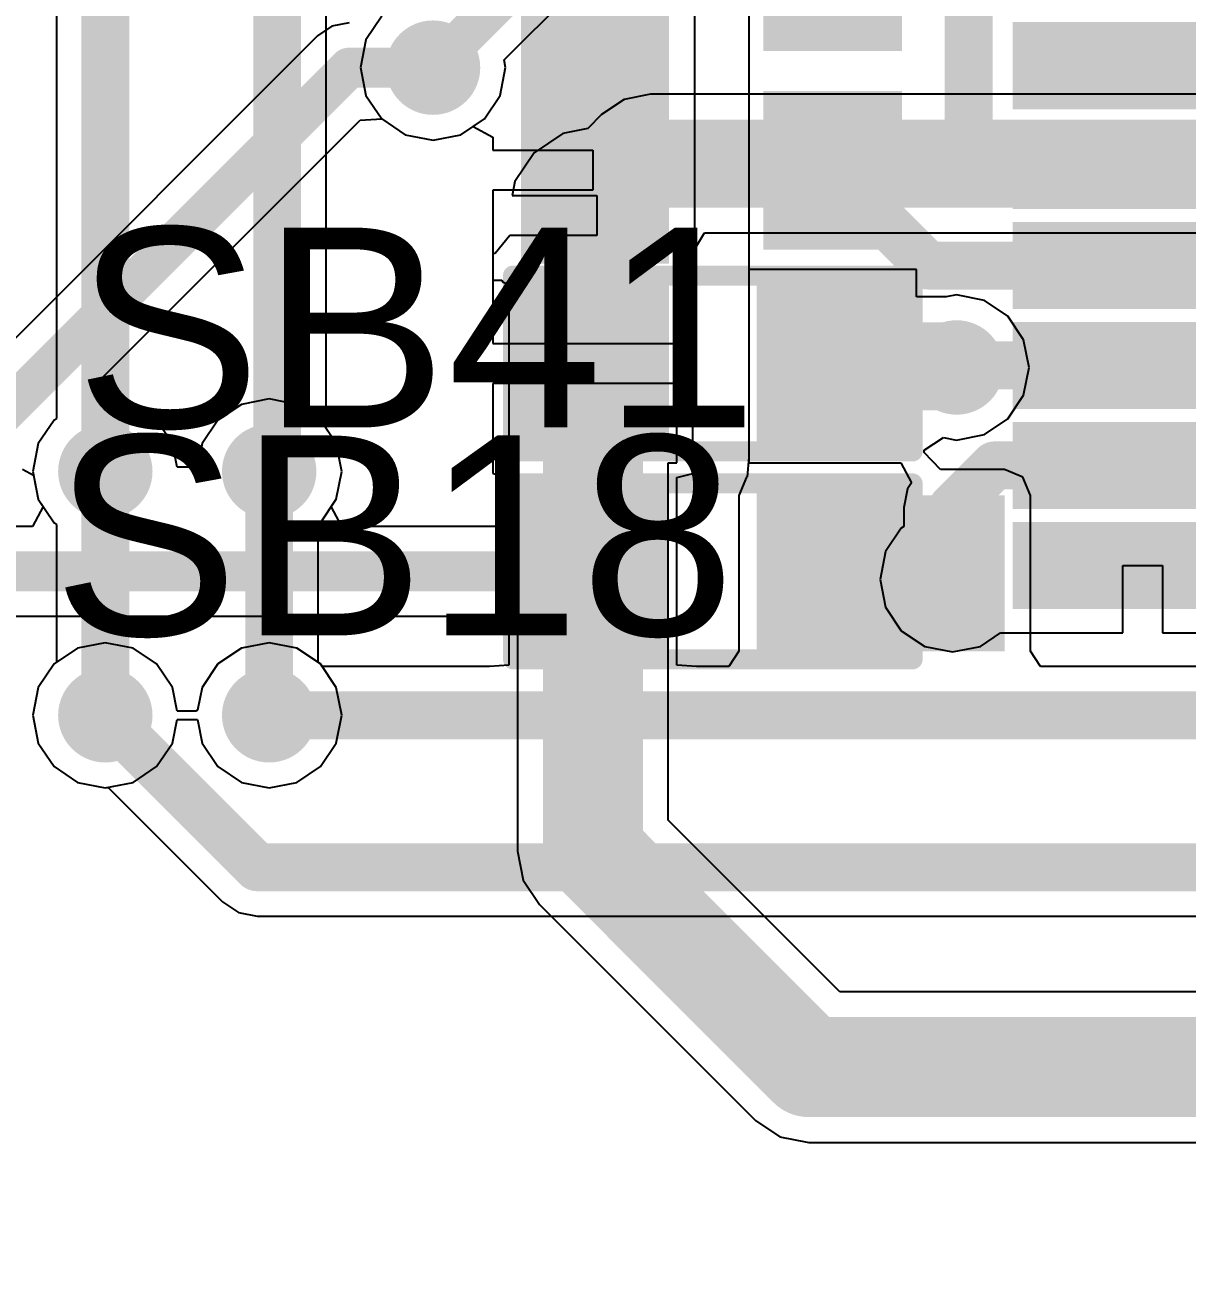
# Model space of a CAD drawing. Header units: millimetres. Extents: x 0 to 214, y 0 to 214.
# Drawn here: x 5.2799 to 5.5707, y 2.743 to 3.0557 of the extents above; entities that cross this region are included whole.
import ezdxf

# ---------------------------------------------------------------- set-up
doc = ezdxf.new("R2010")
doc.units = ezdxf.units.MM
doc.header["$MEASUREMENT"] = 0
for name, color, linetype in [('BottomLayer', 5, 'Continuous'), ('BottomPaste', 16, 'Continuous'), ('BottomSolder', 6, 'Continuous'), ('TopLayer', 1, 'Continuous'), ('TopOverlay', 2, 'Continuous'), ('TopPaste', 8, 'Continuous'), ('TopSolder', 216, 'Continuous'), ('ViaHoleLayer', 16, 'Continuous')]:
    doc.layers.add(name, color=color, linetype=linetype)
doc.styles.add('Arial', font='', dxfattribs={"height": 0.2})
doc.styles.get('Arial').set_extended_font_data('Arial')

# ---------------------------------------------------------------- blocks, each defined once
blk = doc.blocks.new('S______B______36')
at = {"layer": 'TopLayer'}
for points in [[(-0.045, -0.0175), (-0.045, 0.0175), (-0.015, 0.0175), (-0.015, -0.0175)], [(0.015, -0.0175), (0.015, 0.0175), (0.045, 0.0175), (0.045, -0.0175)]]:
    blk.add_hatch(color=1, dxfattribs=at).paths.add_polyline_path(points)
at = {"layer": 'TopPaste'}
for points in [[(-0.045, -0.0175), (-0.045, 0.0175), (-0.015, 0.0175), (-0.015, -0.0175)], [(0.015, -0.0175), (0.015, 0.0175), (0.045, 0.0175), (0.045, -0.0175)]]:
    blk.add_hatch(color=8, dxfattribs=at).paths.add_polyline_path(points)
at = {"layer": 'TopSolder'}
for points in [[(-0.049, -0.0215), (-0.049, 0.0215), (-0.011, 0.0215), (-0.011, -0.0215)], [(0.011, -0.0215), (0.011, 0.0215), (0.049, 0.0215), (0.049, -0.0215)]]:
    blk.add_hatch(color=216, dxfattribs=at).paths.add_polyline_path(points)
at = {"layer": 'TopOverlay', "const_width": 0.005}
for points in [[(0.05, 0.022), (-0.05, 0.022)], [(-0.05, 0.022), (-0.05, -0.022)], [(0.05, 0.022), (0.05, -0.022)], [(0.05, -0.022), (-0.05, -0.022)]]:
    blk.add_lwpolyline(points, dxfattribs=at)
at = {"layer": 'TopOverlay', "const_width": 0.0025}
for points in [[(-0.05125, 0.022, 1), (-0.04875, 0.022, 1)], [(-0.05125, 0.022, 1), (-0.04875, 0.022, 1)], [(0.04875, 0.022, 1), (0.05125, 0.022, 1)], [(0.04875, 0.022, 1), (0.05125, 0.022, 1)], [(-0.05125, -0.022, 1), (-0.04875, -0.022, 1)], [(-0.05125, -0.022, 1), (-0.04875, -0.022, 1)], [(0.04875, -0.022, 1), (0.05125, -0.022, 1)], [(0.04875, -0.022, 1), (0.05125, -0.022, 1)]]:
    blk.add_lwpolyline(points, format="xyb", close=True, dxfattribs=at)
blk = doc.blocks.new('16_QSOP_B_97')
at = {"layer": 'BottomLayer'}
for points in [[(-0.0689, 0.08061), (-0.12598, 0.08061), (-0.12598, 0.09439), (-0.0689, 0.09439)], [(0.12598, 0.08061), (0.0689, 0.08061), (0.0689, 0.09439), (0.12598, 0.09439)], [(-0.0689, 0.05561), (-0.12598, 0.05561), (-0.12598, 0.06939), (-0.0689, 0.06939)], [(0.12598, 0.05561), (0.0689, 0.05561), (0.0689, 0.06939), (0.12598, 0.06939)], [(-0.0689, 0.03061), (-0.12598, 0.03061), (-0.12598, 0.04439), (-0.0689, 0.04439)], [(0.12598, 0.03061), (0.0689, 0.03061), (0.0689, 0.04439), (0.12598, 0.04439)], [(-0.0689, 0.00561), (-0.12598, 0.00561), (-0.12598, 0.01939), (-0.0689, 0.01939)], [(0.12598, 0.00561), (0.0689, 0.00561), (0.0689, 0.01939), (0.12598, 0.01939)], [(-0.0689, -0.01939), (-0.12598, -0.01939), (-0.12598, -0.00561), (-0.0689, -0.00561)], [(0.12598, -0.01939), (0.0689, -0.01939), (0.0689, -0.00561), (0.12598, -0.00561)], [(-0.0689, -0.04439), (-0.12598, -0.04439), (-0.12598, -0.03061), (-0.0689, -0.03061)], [(0.12598, -0.04439), (0.0689, -0.04439), (0.0689, -0.03061), (0.12598, -0.03061)], [(-0.0689, -0.06939), (-0.12598, -0.06939), (-0.12598, -0.05561), (-0.0689, -0.05561)], [(0.12598, -0.06939), (0.0689, -0.06939), (0.0689, -0.05561), (0.12598, -0.05561)], [(-0.0689, -0.09439), (-0.12598, -0.09439), (-0.12598, -0.08061), (-0.0689, -0.08061)], [(0.12598, -0.09439), (0.0689, -0.09439), (0.0689, -0.08061), (0.12598, -0.08061)]]:
    blk.add_hatch(color=5, dxfattribs=at).paths.add_polyline_path(points)
at = {"layer": 'BottomPaste'}
for points in [[(-0.0689, 0.08061), (-0.12598, 0.08061), (-0.12598, 0.09439), (-0.0689, 0.09439)], [(0.12598, 0.08061), (0.0689, 0.08061), (0.0689, 0.09439), (0.12598, 0.09439)], [(-0.0689, 0.05561), (-0.12598, 0.05561), (-0.12598, 0.06939), (-0.0689, 0.06939)], [(0.12598, 0.05561), (0.0689, 0.05561), (0.0689, 0.06939), (0.12598, 0.06939)], [(-0.0689, 0.03061), (-0.12598, 0.03061), (-0.12598, 0.04439), (-0.0689, 0.04439)], [(0.12598, 0.03061), (0.0689, 0.03061), (0.0689, 0.04439), (0.12598, 0.04439)], [(-0.0689, 0.00561), (-0.12598, 0.00561), (-0.12598, 0.01939), (-0.0689, 0.01939)], [(0.12598, 0.00561), (0.0689, 0.00561), (0.0689, 0.01939), (0.12598, 0.01939)], [(-0.0689, -0.01939), (-0.12598, -0.01939), (-0.12598, -0.00561), (-0.0689, -0.00561)], [(0.12598, -0.01939), (0.0689, -0.01939), (0.0689, -0.00561), (0.12598, -0.00561)], [(-0.0689, -0.04439), (-0.12598, -0.04439), (-0.12598, -0.03061), (-0.0689, -0.03061)], [(0.12598, -0.04439), (0.0689, -0.04439), (0.0689, -0.03061), (0.12598, -0.03061)], [(-0.0689, -0.06939), (-0.12598, -0.06939), (-0.12598, -0.05561), (-0.0689, -0.05561)], [(0.12598, -0.06939), (0.0689, -0.06939), (0.0689, -0.05561), (0.12598, -0.05561)], [(-0.0689, -0.09439), (-0.12598, -0.09439), (-0.12598, -0.08061), (-0.0689, -0.08061)], [(0.12598, -0.09439), (0.0689, -0.09439), (0.0689, -0.08061), (0.12598, -0.08061)]]:
    blk.add_hatch(color=16, dxfattribs=at).paths.add_polyline_path(points)
at = {"layer": 'BottomSolder'}
for points in [[(-0.0649, 0.07661), (-0.12998, 0.07661), (-0.12998, 0.09839), (-0.0649, 0.09839)], [(0.12998, 0.07661), (0.0649, 0.07661), (0.0649, 0.09839), (0.12998, 0.09839)], [(-0.0649, 0.05161), (-0.12998, 0.05161), (-0.12998, 0.07339), (-0.0649, 0.07339)], [(0.12998, 0.05161), (0.0649, 0.05161), (0.0649, 0.07339), (0.12998, 0.07339)], [(-0.0649, 0.02661), (-0.12998, 0.02661), (-0.12998, 0.04839), (-0.0649, 0.04839)], [(0.12998, 0.02661), (0.0649, 0.02661), (0.0649, 0.04839), (0.12998, 0.04839)], [(-0.0649, 0.00161), (-0.12998, 0.00161), (-0.12998, 0.02339), (-0.0649, 0.02339)], [(0.12998, 0.00161), (0.0649, 0.00161), (0.0649, 0.02339), (0.12998, 0.02339)], [(-0.0649, -0.02339), (-0.12998, -0.02339), (-0.12998, -0.00161), (-0.0649, -0.00161)], [(0.12998, -0.02339), (0.0649, -0.02339), (0.0649, -0.00161), (0.12998, -0.00161)], [(-0.0649, -0.04839), (-0.12998, -0.04839), (-0.12998, -0.02661), (-0.0649, -0.02661)], [(0.12998, -0.04839), (0.0649, -0.04839), (0.0649, -0.02661), (0.12998, -0.02661)], [(-0.0649, -0.07339), (-0.12998, -0.07339), (-0.12998, -0.05161), (-0.0649, -0.05161)], [(0.12998, -0.07339), (0.0649, -0.07339), (0.0649, -0.05161), (0.12998, -0.05161)], [(-0.0649, -0.09839), (-0.12998, -0.09839), (-0.12998, -0.07661), (-0.0649, -0.07661)], [(0.12998, -0.09839), (0.0649, -0.09839), (0.0649, -0.07661), (0.12998, -0.07661)]]:
    blk.add_hatch(color=6, dxfattribs=at).paths.add_polyline_path(points)
blk = doc.blocks.new('C__0603_B_110')
at = {"layer": 'BottomLayer'}
for points in [[(-0.045, -0.0175), (-0.045, 0.0175), (-0.015, 0.0175), (-0.015, -0.0175)], [(0.015, -0.0175), (0.015, 0.0175), (0.045, 0.0175), (0.045, -0.0175)]]:
    blk.add_hatch(color=5, dxfattribs=at).paths.add_polyline_path(points)
at = {"layer": 'BottomPaste'}
for points in [[(-0.045, -0.0175), (-0.045, 0.0175), (-0.015, 0.0175), (-0.015, -0.0175)], [(0.015, -0.0175), (0.015, 0.0175), (0.045, 0.0175), (0.045, -0.0175)]]:
    blk.add_hatch(color=16, dxfattribs=at).paths.add_polyline_path(points)
at = {"layer": 'BottomSolder'}
for points in [[(-0.04736, -0.01986), (-0.04736, 0.01986), (-0.01264, 0.01986), (-0.01264, -0.01986)], [(0.01264, -0.01986), (0.01264, 0.01986), (0.04736, 0.01986), (0.04736, -0.01986)]]:
    blk.add_hatch(color=6, dxfattribs=at).paths.add_polyline_path(points)
blk = doc.blocks.new('S______B______121')
at = {"layer": 'TopLayer'}
for points in [[(-0.045, -0.0175), (-0.045, 0.0175), (-0.015, 0.0175), (-0.015, -0.0175)], [(0.015, -0.0175), (0.015, 0.0175), (0.045, 0.0175), (0.045, -0.0175)]]:
    blk.add_hatch(color=1, dxfattribs=at).paths.add_polyline_path(points)
at = {"layer": 'TopPaste'}
for points in [[(-0.045, -0.0175), (-0.045, 0.0175), (-0.015, 0.0175), (-0.015, -0.0175)], [(0.015, -0.0175), (0.015, 0.0175), (0.045, 0.0175), (0.045, -0.0175)]]:
    blk.add_hatch(color=8, dxfattribs=at).paths.add_polyline_path(points)
at = {"layer": 'TopSolder'}
for points in [[(-0.049, -0.0215), (-0.049, 0.0215), (-0.011, 0.0215), (-0.011, -0.0215)], [(0.011, -0.0215), (0.011, 0.0215), (0.049, 0.0215), (0.049, -0.0215)]]:
    blk.add_hatch(color=216, dxfattribs=at).paths.add_polyline_path(points)
at = {"layer": 'TopOverlay', "const_width": 0.005}
for points in [[(0.05, 0.022), (-0.05, 0.022)], [(-0.05, 0.022), (-0.05, -0.022)], [(0.05, 0.022), (0.05, -0.022)], [(0.05, -0.022), (-0.05, -0.022)]]:
    blk.add_lwpolyline(points, dxfattribs=at)
at = {"layer": 'TopOverlay', "const_width": 0.0025}
for points in [[(-0.05125, 0.022, 1), (-0.04875, 0.022, 1)], [(-0.05125, 0.022, 1), (-0.04875, 0.022, 1)], [(0.04875, 0.022, 1), (0.05125, 0.022, 1)], [(0.04875, 0.022, 1), (0.05125, 0.022, 1)], [(-0.05125, -0.022, 1), (-0.04875, -0.022, 1)], [(-0.05125, -0.022, 1), (-0.04875, -0.022, 1)], [(0.04875, -0.022, 1), (0.05125, -0.022, 1)], [(0.04875, -0.022, 1), (0.05125, -0.022, 1)]]:
    blk.add_lwpolyline(points, format="xyb", close=True, dxfattribs=at)
blk = doc.blocks.new('RES_0603_B_125')
at = {"layer": 'BottomLayer'}
for points in [[(-0.045, -0.0175), (-0.045, 0.0175), (-0.015, 0.0175), (-0.015, -0.0175)], [(0.015, -0.0175), (0.015, 0.0175), (0.045, 0.0175), (0.045, -0.0175)]]:
    blk.add_hatch(color=5, dxfattribs=at).paths.add_polyline_path(points)
at = {"layer": 'BottomPaste'}
for points in [[(-0.045, -0.0175), (-0.045, 0.0175), (-0.015, 0.0175), (-0.015, -0.0175)], [(0.015, -0.0175), (0.015, 0.0175), (0.045, 0.0175), (0.045, -0.0175)]]:
    blk.add_hatch(color=16, dxfattribs=at).paths.add_polyline_path(points)
at = {"layer": 'BottomSolder'}
for points in [[(-0.049, -0.0215), (-0.049, 0.0215), (-0.011, 0.0215), (-0.011, -0.0215)], [(0.011, -0.0215), (0.011, 0.0215), (0.049, 0.0215), (0.049, -0.0215)]]:
    blk.add_hatch(color=6, dxfattribs=at).paths.add_polyline_path(points)
blk = doc.blocks.new('C___0603_B_334')
at = {"layer": 'BottomLayer'}
for points in [[(-0.045, -0.0175), (-0.045, 0.0175), (-0.015, 0.0175), (-0.015, -0.0175)], [(0.015, -0.0175), (0.015, 0.0175), (0.045, 0.0175), (0.045, -0.0175)]]:
    blk.add_hatch(color=5, dxfattribs=at).paths.add_polyline_path(points)
at = {"layer": 'BottomPaste'}
for points in [[(-0.045, -0.0175), (-0.045, 0.0175), (-0.015, 0.0175), (-0.015, -0.0175)], [(0.015, -0.0175), (0.015, 0.0175), (0.045, 0.0175), (0.045, -0.0175)]]:
    blk.add_hatch(color=16, dxfattribs=at).paths.add_polyline_path(points)
at = {"layer": 'BottomSolder'}
for points in [[(-0.04736, -0.01986), (-0.04736, 0.01986), (-0.01264, 0.01986), (-0.01264, -0.01986)], [(0.01264, -0.01986), (0.01264, 0.01986), (0.04736, 0.01986), (0.04736, -0.01986)]]:
    blk.add_hatch(color=6, dxfattribs=at).paths.add_polyline_path(points)

msp = doc.modelspace()

# ---------------------------------------------------------------- hatches: boundary and pattern name
at = {"layer": 'BottomLayer'}
msp.add_hatch(color=5, dxfattribs=at).paths.add_polyline_path([(5.404, 2.996), (5.441, 2.996), (5.441, 3.142), (5.404, 3.142)])
h = msp.add_hatch(color=5, dxfattribs=at)
edge = h.paths.add_edge_path()
edge.add_arc((5.382, 3.045), 0.01181, 0, 360)
h = msp.add_hatch(color=5, dxfattribs=at)
edge = h.paths.add_edge_path()
edge.add_arc((5.423, 3.008), 0.01181, 0, 360)
h = msp.add_hatch(color=5, dxfattribs=at)
edge = h.paths.add_edge_path()
edge.add_arc((5.513, 2.97), 0.01181, 0, 360)
h = msp.add_hatch(color=5, dxfattribs=at)
edge = h.paths.add_edge_path()
edge.add_arc((5.3, 2.944), 0.01181, 0, 360)
h = msp.add_hatch(color=5, dxfattribs=at)
edge = h.paths.add_edge_path()
edge.add_arc((5.341, 2.944), 0.01181, 0, 360)
h = msp.add_hatch(color=5, dxfattribs=at)
edge = h.paths.add_edge_path()
edge.add_arc((5.512, 2.917), 0.01181, 0, 360)
h = msp.add_hatch(color=5, dxfattribs=at)
edge = h.paths.add_edge_path()
edge.add_arc((5.3, 2.883), 0.01181, 0, 360)
h = msp.add_hatch(color=5, dxfattribs=at)
edge = h.paths.add_edge_path()
edge.add_arc((5.341, 2.883), 0.01181, 0, 360)
at = {"layer": 'BottomSolder'}
h = msp.add_hatch(color=6, dxfattribs=at)
edge = h.paths.add_edge_path()
edge.add_arc((5.382, 3.045), 0.00591, 0, 360)
h = msp.add_hatch(color=6, dxfattribs=at)
edge = h.paths.add_edge_path()
edge.add_arc((5.423, 3.008), 0.00591, 0, 360)
h = msp.add_hatch(color=6, dxfattribs=at)
edge = h.paths.add_edge_path()
edge.add_arc((5.513, 2.97), 0.00591, 0, 360)
h = msp.add_hatch(color=6, dxfattribs=at)
edge = h.paths.add_edge_path()
edge.add_arc((5.3, 2.944), 0.00591, 0, 360)
h = msp.add_hatch(color=6, dxfattribs=at)
edge = h.paths.add_edge_path()
edge.add_arc((5.341, 2.944), 0.00591, 0, 360)
h = msp.add_hatch(color=6, dxfattribs=at)
edge = h.paths.add_edge_path()
edge.add_arc((5.512, 2.917), 0.00591, 0, 360)
h = msp.add_hatch(color=6, dxfattribs=at)
edge = h.paths.add_edge_path()
edge.add_arc((5.3, 2.883), 0.00591, 0, 360)
h = msp.add_hatch(color=6, dxfattribs=at)
edge = h.paths.add_edge_path()
edge.add_arc((5.341, 2.883), 0.00591, 0, 360)
at = {"layer": 'TopLayer'}
h = msp.add_hatch(color=1, dxfattribs=at)
edge = h.paths.add_edge_path()
edge.add_arc((5.382, 3.045), 0.01181, 0, 360)
h = msp.add_hatch(color=1, dxfattribs=at)
edge = h.paths.add_edge_path()
edge.add_arc((5.423, 3.008), 0.01181, 0, 360)
h = msp.add_hatch(color=1, dxfattribs=at)
edge = h.paths.add_edge_path()
edge.add_arc((5.513, 2.97), 0.01181, 0, 360)
h = msp.add_hatch(color=1, dxfattribs=at)
edge = h.paths.add_edge_path()
edge.add_arc((5.3, 2.944), 0.01181, 0, 360)
h = msp.add_hatch(color=1, dxfattribs=at)
edge = h.paths.add_edge_path()
edge.add_arc((5.341, 2.944), 0.01181, 0, 360)
msp.add_hatch(color=1, dxfattribs=at).paths.add_polyline_path([(5.465, 2.899), (5.525, 2.899), (5.525, 2.938), (5.465, 2.938)])
h = msp.add_hatch(color=1, dxfattribs=at)
edge = h.paths.add_edge_path()
edge.add_arc((5.512, 2.917), 0.01181, 0, 360)
h = msp.add_hatch(color=1, dxfattribs=at)
edge = h.paths.add_edge_path()
edge.add_arc((5.3, 2.883), 0.01181, 0, 360)
h = msp.add_hatch(color=1, dxfattribs=at)
edge = h.paths.add_edge_path()
edge.add_arc((5.341, 2.883), 0.01181, 0, 360)
at = {"layer": 'TopSolder'}
h = msp.add_hatch(color=216, dxfattribs=at)
edge = h.paths.add_edge_path()
edge.add_arc((5.382, 3.045), 0.00591, 0, 360)
h = msp.add_hatch(color=216, dxfattribs=at)
edge = h.paths.add_edge_path()
edge.add_arc((5.423, 3.008), 0.00591, 0, 360)
h = msp.add_hatch(color=216, dxfattribs=at)
edge = h.paths.add_edge_path()
edge.add_arc((5.513, 2.97), 0.00591, 0, 360)
h = msp.add_hatch(color=216, dxfattribs=at)
edge = h.paths.add_edge_path()
edge.add_arc((5.3, 2.944), 0.00591, 0, 360)
h = msp.add_hatch(color=216, dxfattribs=at)
edge = h.paths.add_edge_path()
edge.add_arc((5.341, 2.944), 0.00591, 0, 360)
h = msp.add_hatch(color=216, dxfattribs=at)
edge = h.paths.add_edge_path()
edge.add_arc((5.512, 2.917), 0.00591, 0, 360)
h = msp.add_hatch(color=216, dxfattribs=at)
edge = h.paths.add_edge_path()
edge.add_arc((5.3, 2.883), 0.00591, 0, 360)
h = msp.add_hatch(color=216, dxfattribs=at)
edge = h.paths.add_edge_path()
edge.add_arc((5.341, 2.883), 0.00591, 0, 360)
at = {"layer": 'ViaHoleLayer'}
h = msp.add_hatch(color=16, dxfattribs=at)
edge = h.paths.add_edge_path()
edge.add_arc((5.382, 3.045), 0.00591, 0, 360)
h = msp.add_hatch(color=16, dxfattribs=at)
edge = h.paths.add_edge_path()
edge.add_arc((5.423, 3.008), 0.00591, 0, 360)
h = msp.add_hatch(color=16, dxfattribs=at)
edge = h.paths.add_edge_path()
edge.add_arc((5.513, 2.97), 0.00591, 0, 360)
h = msp.add_hatch(color=16, dxfattribs=at)
edge = h.paths.add_edge_path()
edge.add_arc((5.3, 2.944), 0.00591, 0, 360)
h = msp.add_hatch(color=16, dxfattribs=at)
edge = h.paths.add_edge_path()
edge.add_arc((5.341, 2.944), 0.00591, 0, 360)
h = msp.add_hatch(color=16, dxfattribs=at)
edge = h.paths.add_edge_path()
edge.add_arc((5.512, 2.917), 0.00591, 0, 360)
h = msp.add_hatch(color=16, dxfattribs=at)
edge = h.paths.add_edge_path()
edge.add_arc((5.3, 2.883), 0.00591, 0, 360)
h = msp.add_hatch(color=16, dxfattribs=at)
edge = h.paths.add_edge_path()
edge.add_arc((5.341, 2.883), 0.00591, 0, 360)

# ---------------------------------------------------------------- linework, layer by layer
at = {"layer": 'BottomLayer'}
for p, q in [((5.44749, 2.996), (5.44749, 3.142)), ((5.461, 3.0925), (5.461, 3.0455)), ((5.35671, 3.05536), (5.35307, 3.05293)), ((5.361, 3.05622), (5.35671, 3.05536)), ((5.35307, 3.05293), (5.16207, 2.86193)), ((5.35307, 3.05293), (5.35307, 3.05293)), ((5.461, 3.0455), (5.461, 3.0455)), ((5.461, 3.0455), (5.461, 3.04283)), ((5.461, 3.04283), (5.461, 3.04283)), ((5.461, 3.04283), (5.461, 2.99817)), ((5.2989, 2.96704), (5.36374, 3.03188)), ((5.36374, 3.03188), (5.36916, 3.03216)), ((5.36916, 3.03216), (5.37505, 3.02822)), ((5.38895, 3.02822), (5.392, 3.03026)), ((5.392, 3.03026), (5.397, 3.02759)), ((5.37505, 3.02822), (5.382, 3.02684)), ((5.382, 3.02684), (5.38895, 3.02822)), ((5.397, 3.02759), (5.397, 3.02433)), ((5.397, 3.02433), (5.422, 3.02433)), ((5.422, 3.02433), (5.422, 3.01433)), ((5.422, 3.01433), (5.397, 3.01433)), ((5.397, 3.01433), (5.397, 2.99183)), ((5.447, 2.99481), (5.44749, 2.996)), ((5.461, 2.99817), (5.461, 2.99583)), ((5.461, 2.99583), (5.461, 2.99583)), ((5.461, 2.99583), (5.461, 2.99317)), ((5.447, 2.99183), (5.447, 2.99481)), ((5.461, 2.99317), (5.461, 2.99317)), ((5.461, 2.99317), (5.461, 2.94617)), ((5.397, 2.99183), (5.39923, 2.99183)), ((5.39923, 2.99183), (5.39941, 2.99141)), ((5.39941, 2.99141), (5.401, 2.99075)), ((5.401, 2.99075), (5.401, 2.94617)), ((5.443, 2.99033), (5.44559, 2.99141)), ((5.443, 2.94617), (5.443, 2.99033)), ((5.44559, 2.99141), (5.44577, 2.99183)), ((5.44577, 2.99183), (5.447, 2.99183)), ((5.29943, 2.9647), (5.2989, 2.96704)), ((5.30091, 2.96198), (5.29943, 2.9647)), ((5.30695, 2.96078), (5.30091, 2.96198)), ((5.341, 2.96216), (5.33405, 2.96078)), ((5.34795, 2.96078), (5.341, 2.96216)), ((5.31284, 2.95684), (5.30695, 2.96078)), ((5.33405, 2.96078), (5.32816, 2.95684)), ((5.35384, 2.95684), (5.34795, 2.96078)), ((5.31678, 2.95095), (5.31284, 2.95684)), ((5.32816, 2.95684), (5.32422, 2.95095)), ((5.35778, 2.95095), (5.35384, 2.95684)), ((5.31795, 2.94505), (5.31678, 2.95095)), ((5.32422, 2.95095), (5.32305, 2.94505)), ((5.35916, 2.944), (5.35778, 2.95095)), ((5.401, 2.94617), (5.40314, 2.94617)), ((5.40314, 2.94617), (5.40314, 2.849)), ((5.44086, 2.85681), (5.44086, 2.94617)), ((5.44086, 2.94617), (5.443, 2.94617)), ((5.461, 2.94617), (5.49902, 2.94617)), ((5.49902, 2.94617), (5.50169, 2.94117)), ((5.2793, 2.94457), (5.28202, 2.94309)), ((5.28202, 2.94309), (5.28322, 2.93705)), ((5.32305, 2.94505), (5.31795, 2.94505)), ((5.35778, 2.93705), (5.35916, 2.944)), ((5.5007, 2.93968), (5.49976, 2.935)), ((5.50169, 2.94117), (5.5007, 2.93968)), ((5.28322, 2.93705), (5.28716, 2.93116)), ((5.35384, 2.93116), (5.35778, 2.93705)), ((5.49976, 2.935), (5.49976, 2.93025)), ((5.28716, 2.93116), (5.28776, 2.93075)), ((5.28776, 2.93075), (5.28776, 2.89625)), ((5.35324, 2.93075), (5.35384, 2.93116)), ((5.35324, 2.89625), (5.35324, 2.93075)), ((5.49916, 2.92984), (5.49522, 2.92395)), ((5.49976, 2.93025), (5.49916, 2.92984)), ((5.49522, 2.92395), (5.49384, 2.917)), ((5.55456, 2.90361), (5.55456, 2.9205)), ((5.55456, 2.9205), (5.56456, 2.9205)), ((5.56456, 2.9205), (5.56456, 2.90361)), ((5.49384, 2.917), (5.49522, 2.91005)), ((5.49522, 2.91005), (5.49916, 2.90416)), ((5.49916, 2.90416), (5.50505, 2.90022)), ((5.51895, 2.90022), (5.52402, 2.90361)), ((5.52402, 2.90361), (5.55456, 2.90361)), ((5.56456, 2.90361), (5.59177, 2.90361)), ((5.50505, 2.90022), (5.512, 2.89884)), ((5.512, 2.89884), (5.51895, 2.90022)), ((5.28716, 2.89584), (5.28322, 2.88995)), ((5.28776, 2.89625), (5.28716, 2.89584)), ((5.35384, 2.89584), (5.35324, 2.89625)), ((5.35778, 2.88995), (5.35384, 2.89584)), ((5.28322, 2.88995), (5.28184, 2.883)), ((5.35916, 2.883), (5.35778, 2.88995)), ((5.28184, 2.883), (5.28322, 2.87605)), ((5.35778, 2.87605), (5.35916, 2.883)), ((5.31678, 2.87605), (5.31795, 2.88195)), ((5.31795, 2.88195), (5.32305, 2.88195)), ((5.32305, 2.88195), (5.32422, 2.87605)), ((5.28322, 2.87605), (5.28716, 2.87016)), ((5.31284, 2.87016), (5.31678, 2.87605)), ((5.32422, 2.87605), (5.32816, 2.87016)), ((5.35384, 2.87016), (5.35778, 2.87605)), ((5.28716, 2.87016), (5.29305, 2.86622)), ((5.30695, 2.86622), (5.31284, 2.87016)), ((5.32816, 2.87016), (5.33405, 2.86622)), ((5.34795, 2.86622), (5.35384, 2.87016)), ((5.29305, 2.86622), (5.3, 2.86484)), ((5.3, 2.86484), (5.30695, 2.86622)), ((5.33405, 2.86622), (5.341, 2.86484)), ((5.341, 2.86484), (5.34795, 2.86622)), ((5.48381, 2.81386), (5.44086, 2.85681)), ((5.40314, 2.849), (5.40457, 2.84178)), ((5.40457, 2.84178), (5.40866, 2.83566)), ((5.40866, 2.83566), (5.46266, 2.78166)), ((5.77201, 2.81386), (5.48381, 2.81386)), ((5.46266, 2.78166), (5.46878, 2.77757)), ((5.46878, 2.77757), (5.476, 2.77614)), ((5.476, 2.77614), (5.77201, 2.77614))]:
    msp.add_line(p, q, dxfattribs=at)
for points, const_width in [([(5.516, 3.029), (5.516, 3.06197)], 0.012), ([(5.064, 2.748), (5.361, 3.045)], 0.01), ([(5.361, 3.045), (5.382, 3.045)], 0.01), ([(5.55956, 3.0455), (5.6165, 3.0455)], 0.012), ([(5.516, 3.029), (5.52406, 3.02094)], 0.012), ([(5.52406, 3.02094), (5.55911, 3.02094)], 0.012), ([(5.55867, 3.02139), (5.55911, 3.02094)], 0.012), ([(5.55911, 3.02094), (5.55956, 3.0205)], 0.012), ([(5.482, 3.01683), (5.482, 3.01933)], 0.012), ([(5.482, 3.01683), (5.491, 3.00783)], 0.012), ([(5.491, 3.00783), (5.4935, 3.00783)], 0.012), ([(5.4935, 3.00783), (5.50583, 2.9955)], 0.012), ([(5.50583, 2.9955), (5.55956, 2.9955)], 0.012), ([(5.422, 2.96967), (5.422, 2.971)], 0.025), ([(5.422, 2.849), (5.422, 2.96967)], 0.025), ([(5.482, 2.971), (5.4825, 2.9705)], 0.012), ([(5.4825, 2.9705), (5.55956, 2.9705)], 0.012), ([(5.3, 2.883), (5.3, 2.944)], 0.012), ([(5.341, 2.883), (5.341, 2.944)], 0.012), ([(5.512, 2.935), (5.5225, 2.9455)], 0.012), ([(5.5225, 2.9455), (5.55956, 2.9455)], 0.012), ([(5.512, 2.917), (5.512, 2.935)], 0.012), ([(5.55981, 2.92075), (5.60475, 2.92075)], 0.012), ([(5.55956, 2.9205), (5.55981, 2.92075)], 0.008), ([(5.422, 2.849), (5.476, 2.795)], 0.025), ([(5.476, 2.795), (5.815, 2.795)], 0.025)]:
    msp.add_lwpolyline(points, dxfattribs=dict(at, const_width=const_width))
for points, const_width in [([(5.3585, 3.045, 1), (5.3635, 3.045, 1)], 0.005), ([(5.3585, 3.045, 1), (5.3635, 3.045, 1)], 0.005), ([(5.3795, 3.045, 1), (5.3845, 3.045, 1)], 0.005), ([(5.55656, 3.0455, 1), (5.56256, 3.0455, 1)], 0.006), ([(5.513, 3.029, 1), (5.519, 3.029, 1)], 0.006), ([(5.513, 3.029, 1), (5.519, 3.029, 1)], 0.006), ([(5.52106, 3.02094, 1), (5.52706, 3.02094, 1)], 0.006), ([(5.52106, 3.02094, 1), (5.52706, 3.02094, 1)], 0.006), ([(5.55567, 3.02139, 1), (5.56167, 3.02139, 1)], 0.006), ([(5.55611, 3.02094, 1), (5.56211, 3.02094, 1)], 0.006), ([(5.55611, 3.02094, 1), (5.56211, 3.02094, 1)], 0.006), ([(5.55611, 3.02094, 1), (5.56211, 3.02094, 1)], 0.006), ([(5.479, 3.01933, 1), (5.485, 3.01933, 1)], 0.006), ([(5.55656, 3.0205, 1), (5.56256, 3.0205, 1)], 0.006), ([(5.479, 3.01683, 1), (5.485, 3.01683, 1)], 0.006), ([(5.479, 3.01683, 1), (5.485, 3.01683, 1)], 0.006), ([(5.488, 3.00783, 1), (5.494, 3.00783, 1)], 0.006), ([(5.488, 3.00783, 1), (5.494, 3.00783, 1)], 0.006), ([(5.4905, 3.00783, 1), (5.4965, 3.00783, 1)], 0.006), ([(5.4905, 3.00783, 1), (5.4965, 3.00783, 1)], 0.006), ([(5.50283, 2.9955, 1), (5.50883, 2.9955, 1)], 0.006), ([(5.50283, 2.9955, 1), (5.50883, 2.9955, 1)], 0.006), ([(5.55656, 2.9955, 1), (5.56256, 2.9955, 1)], 0.006), ([(5.41575, 2.971, 1), (5.42825, 2.971, 1)], 0.0125), ([(5.41575, 2.96967, 1), (5.42825, 2.96967, 1)], 0.0125), ([(5.41575, 2.96967, 1), (5.42825, 2.96967, 1)], 0.0125), ([(5.479, 2.971, 1), (5.485, 2.971, 1)], 0.006), ([(5.4795, 2.9705, 1), (5.4855, 2.9705, 1)], 0.006), ([(5.4795, 2.9705, 1), (5.4855, 2.9705, 1)], 0.006), ([(5.55656, 2.9705, 1), (5.56256, 2.9705, 1)], 0.006), ([(5.297, 2.944, 1), (5.303, 2.944, 1)], 0.006), ([(5.338, 2.944, 1), (5.344, 2.944, 1)], 0.006), ([(5.5195, 2.9455, 1), (5.5255, 2.9455, 1)], 0.006), ([(5.5195, 2.9455, 1), (5.5255, 2.9455, 1)], 0.006), ([(5.55656, 2.9455, 1), (5.56256, 2.9455, 1)], 0.006), ([(5.509, 2.935, 1), (5.515, 2.935, 1)], 0.006), ([(5.509, 2.935, 1), (5.515, 2.935, 1)], 0.006), ([(5.55681, 2.92075, 1), (5.56281, 2.92075, 1)], 0.006), ([(5.55756, 2.9205, 1), (5.56156, 2.9205, 1)], 0.004), ([(5.55781, 2.92075, 1), (5.56181, 2.92075, 1)], 0.004), ([(5.509, 2.917, 1), (5.515, 2.917, 1)], 0.006), ([(5.297, 2.883, 1), (5.303, 2.883, 1)], 0.006), ([(5.338, 2.883, 1), (5.344, 2.883, 1)], 0.006), ([(5.41575, 2.849, 1), (5.42825, 2.849, 1)], 0.0125), ([(5.41575, 2.849, 1), (5.42825, 2.849, 1)], 0.0125), ([(5.46975, 2.795, 1), (5.48225, 2.795, 1)], 0.0125), ([(5.46975, 2.795, 1), (5.48225, 2.795, 1)], 0.0125)]:
    msp.add_lwpolyline(points, format="xyb", close=True, dxfattribs=dict(at, const_width=const_width))
at = {"layer": 'TopLayer'}
for p, q in [((5.39978, 3.04692), (5.43565, 3.08278)), ((5.28776, 3.065), (5.28776, 2.95725)), ((5.35524, 2.95475), (5.35524, 3.06093)), ((5.36916, 3.05784), (5.36522, 3.05195)), ((5.36522, 3.05195), (5.36384, 3.045)), ((5.40016, 3.045), (5.39978, 3.04692)), ((5.36384, 3.045), (5.36522, 3.03805)), ((5.39878, 3.03805), (5.40016, 3.045)), ((5.36522, 3.03805), (5.36916, 3.03216)), ((5.39484, 3.03216), (5.39878, 3.03805)), ((5.42981, 3.03701), (5.42418, 3.03326)), ((5.43644, 3.03833), (5.42981, 3.03701)), ((5.653, 3.03833), (5.43644, 3.03833)), ((5.42418, 3.03326), (5.42071, 3.02978)), ((5.36916, 3.03216), (5.37505, 3.02822)), ((5.38895, 3.02822), (5.39484, 3.03216)), ((5.42071, 3.02978), (5.41449, 3.02855)), ((5.37505, 3.02822), (5.382, 3.02684)), ((5.382, 3.02684), (5.38895, 3.02822)), ((5.41449, 3.02855), (5.40728, 3.02372)), ((5.40728, 3.02372), (5.40245, 3.01651)), ((5.40245, 3.01651), (5.40176, 3.013)), ((5.40176, 3.013), (5.423, 3.013)), ((5.423, 3.013), (5.423, 3.003)), ((5.40125, 3.003), (5.39756, 2.9985)), ((5.423, 3.003), (5.40125, 3.003)), ((5.44691, 2.99867), (5.44992, 3.00367)), ((5.44992, 3.00367), (5.60462, 3.00367)), ((5.39756, 2.9985), (5.397, 2.9985)), ((5.397, 2.9985), (5.397, 2.976)), ((5.447, 2.9985), (5.44691, 2.99867)), ((5.447, 2.976), (5.447, 2.9985)), ((5.447, 2.9985), (5.447, 2.9985)), ((5.503, 2.9945), (5.461, 2.9945)), ((5.461, 2.9945), (5.461, 2.94825)), ((5.503, 2.98764), (5.503, 2.9945)), ((5.5104, 2.98764), (5.503, 2.98764)), ((5.513, 2.98816), (5.5104, 2.98764)), ((5.51995, 2.98678), (5.513, 2.98816)), ((5.52584, 2.98284), (5.51995, 2.98678)), ((5.52978, 2.97695), (5.52584, 2.98284)), ((5.53116, 2.97), (5.52978, 2.97695)), ((5.397, 2.976), (5.422, 2.976)), ((5.422, 2.976), (5.447, 2.976)), ((5.52978, 2.96305), (5.53116, 2.97)), ((5.422, 2.966), (5.397, 2.966)), ((5.397, 2.966), (5.397, 2.9435)), ((5.447, 2.966), (5.422, 2.966)), ((5.447, 2.9435), (5.447, 2.966)), ((5.52584, 2.95716), (5.52978, 2.96305)), ((5.28716, 2.95684), (5.28322, 2.95095)), ((5.28776, 2.95725), (5.28716, 2.95684)), ((5.35778, 2.95095), (5.35524, 2.95475)), ((5.51995, 2.95322), (5.52584, 2.95716)), ((5.50492, 2.94933), (5.50973, 2.95249)), ((5.50973, 2.95249), (5.513, 2.95184)), ((5.513, 2.95184), (5.51995, 2.95322)), ((5.28322, 2.95095), (5.28184, 2.944)), ((5.35916, 2.944), (5.35778, 2.95095)), ((5.50487, 2.94871), (5.50492, 2.94933)), ((5.50896, 2.94449), (5.50487, 2.94871)), ((5.461, 2.9475), (5.46059, 2.94267)), ((5.461, 2.94825), (5.461, 2.9475)), ((5.28184, 2.944), (5.28322, 2.93705)), ((5.35778, 2.93705), (5.35916, 2.944)), ((5.397, 2.9435), (5.401, 2.9425)), ((5.401, 2.9425), (5.401, 2.93022)), ((5.443, 2.9425), (5.447, 2.9435)), ((5.443, 2.8955), (5.443, 2.9425)), ((5.46041, 2.94259), (5.45851, 2.938)), ((5.46059, 2.94267), (5.46041, 2.94259)), ((5.525, 2.94449), (5.50896, 2.94449)), ((5.52959, 2.94259), (5.525, 2.94449)), ((5.53149, 2.938), (5.52959, 2.94259)), ((5.28322, 2.93705), (5.28445, 2.93522)), ((5.35655, 2.93522), (5.35778, 2.93705)), ((5.45851, 2.938), (5.45851, 2.899)), ((5.53149, 2.899), (5.53149, 2.938)), ((5.28445, 2.93522), (5.28178, 2.93022)), ((5.35922, 2.93022), (5.35655, 2.93522)), ((5.28178, 2.93022), (5.00998, 2.93022)), ((5.401, 2.93022), (5.35922, 2.93022)), ((5.00365, 2.90778), (5.401, 2.90778)), ((5.401, 2.90778), (5.401, 2.8955)), ((5.29305, 2.89978), (5.28716, 2.89584)), ((5.3, 2.90116), (5.29305, 2.89978)), ((5.30695, 2.89978), (5.3, 2.90116)), ((5.31284, 2.89584), (5.30695, 2.89978)), ((5.33405, 2.89978), (5.32816, 2.89584)), ((5.341, 2.90116), (5.33405, 2.89978)), ((5.34795, 2.89978), (5.341, 2.90116)), ((5.35384, 2.89584), (5.34795, 2.89978)), ((5.45851, 2.899), (5.45599, 2.89524)), ((5.53401, 2.89524), (5.53149, 2.899)), ((5.28716, 2.89584), (5.28322, 2.88995)), ((5.31678, 2.88995), (5.31284, 2.89584)), ((5.32816, 2.89584), (5.32422, 2.88995)), ((5.35425, 2.89524), (5.35384, 2.89584)), ((5.401, 2.8955), (5.39611, 2.89524)), ((5.44789, 2.89524), (5.443, 2.8955)), ((5.39611, 2.89524), (5.35425, 2.89524)), ((5.45599, 2.89524), (5.44789, 2.89524)), ((5.5971, 2.89524), (5.53401, 2.89524)), ((5.28322, 2.88995), (5.28184, 2.883)), ((5.31795, 2.88405), (5.31678, 2.88995)), ((5.32422, 2.88995), (5.32309, 2.88428)), ((5.28184, 2.883), (5.28322, 2.87605)), ((5.32262, 2.88405), (5.31795, 2.88405)), ((5.32309, 2.88428), (5.32262, 2.88405)), ((5.28322, 2.87605), (5.28716, 2.87016)), ((5.28716, 2.87016), (5.29305, 2.86622)), ((5.29305, 2.86622), (5.3, 2.86484)), ((5.3, 2.86484), (5.30071, 2.86498)), ((5.30071, 2.86498), (5.32935, 2.83635)), ((5.32935, 2.83635), (5.33332, 2.8337)), ((5.33332, 2.8337), (5.338, 2.83276)), ((5.338, 2.83276), (5.58293, 2.83276))]:
    msp.add_line(p, q, dxfattribs=at)
for points, const_width in [([(5.382, 3.045), (5.431, 3.094)], 0.01), ([(5.3, 2.944), (5.3, 3.065)], 0.012), ([(5.343, 2.946), (5.343, 3.066)], 0.012), ([(5.42344, 3.008), (5.43644, 3.021)], 0.022), ([(5.43644, 3.021), (5.653, 3.021)], 0.022), ([(5.42269, 3.00769), (5.423, 3.008)], 0.022), ([(5.42269, 2.97169), (5.42269, 3.00769)], 0.022), ([(5.423, 3.008), (5.42344, 3.008)], 0.022), ([(5.422, 2.971), (5.42269, 2.97169)], 0.022), ([(5.482, 2.971), (5.48269, 2.97031)], 0.022), ([(5.48269, 2.97031), (5.51269, 2.97031)], 0.022), ([(5.51269, 2.97031), (5.513, 2.97)], 0.022), ([(5.341, 2.944), (5.343, 2.946)], 0.012), ([(4.999, 2.919), (5.422, 2.919)], 0.01), ([(5.3, 2.883), (5.338, 2.845)], 0.012), ([(5.341, 2.883), (5.611, 2.883)], 0.012), ([(5.338, 2.845), (5.588, 2.845)], 0.012)]:
    msp.add_lwpolyline(points, dxfattribs=dict(at, const_width=const_width))
for points, const_width in [([(5.3795, 3.045, 1), (5.3845, 3.045, 1)], 0.005), ([(5.43094, 3.021, 1), (5.44194, 3.021, 1)], 0.011), ([(5.43094, 3.021, 1), (5.44194, 3.021, 1)], 0.011), ([(5.41719, 3.00769, 1), (5.42819, 3.00769, 1)], 0.011), ([(5.41719, 3.00769, 1), (5.42819, 3.00769, 1)], 0.011), ([(5.4175, 3.008, 1), (5.4285, 3.008, 1)], 0.011), ([(5.4175, 3.008, 1), (5.4285, 3.008, 1)], 0.011), ([(5.41794, 3.008, 1), (5.42894, 3.008, 1)], 0.011), ([(5.41794, 3.008, 1), (5.42894, 3.008, 1)], 0.011), ([(5.4165, 2.971, 1), (5.4275, 2.971, 1)], 0.011), ([(5.41719, 2.97169, 1), (5.42819, 2.97169, 1)], 0.011), ([(5.41719, 2.97169, 1), (5.42819, 2.97169, 1)], 0.011), ([(5.4765, 2.971, 1), (5.4875, 2.971, 1)], 0.011), ([(5.47719, 2.97031, 1), (5.48819, 2.97031, 1)], 0.011), ([(5.47719, 2.97031, 1), (5.48819, 2.97031, 1)], 0.011), ([(5.50719, 2.97031, 1), (5.51819, 2.97031, 1)], 0.011), ([(5.50719, 2.97031, 1), (5.51819, 2.97031, 1)], 0.011), ([(5.5075, 2.97, 1), (5.5185, 2.97, 1)], 0.011), ([(5.34, 2.946, 1), (5.346, 2.946, 1)], 0.006), ([(5.34, 2.946, 1), (5.346, 2.946, 1)], 0.006), ([(5.297, 2.944, 1), (5.303, 2.944, 1)], 0.006), ([(5.338, 2.944, 1), (5.344, 2.944, 1)], 0.006), ([(5.4195, 2.919, 1), (5.4245, 2.919, 1)], 0.005), ([(5.297, 2.883, 1), (5.303, 2.883, 1)], 0.006), ([(5.338, 2.883, 1), (5.344, 2.883, 1)], 0.006), ([(5.335, 2.845, 1), (5.341, 2.845, 1)], 0.006), ([(5.335, 2.845, 1), (5.341, 2.845, 1)], 0.006)]:
    msp.add_lwpolyline(points, format="xyb", close=True, dxfattribs=dict(at, const_width=const_width))

# ---------------------------------------------------------------- block references
at = {"rotation": 180}
for name, p in [('16_QSOP_B_97', (5.657, 3.008)), ('C__0603_B_110', (5.452, 3.069)), ('C___0603_B_334', (5.452, 3.01933)), ('S______B______36', (5.452, 2.971)), ('RES_0603_B_125', (5.452, 2.96967)), ('S______B______121', (5.452, 2.919))]:
    msp.add_blockref(name, p, dxfattribs=at)

# ---------------------------------------------------------------- texts
at = {"layer": 'TopOverlay', "style": 'Arial'}
for s, p in [('SB41', (5.29242, 2.95499)), ('SB18', (5.28681, 2.90299))]:
    msp.add_text(s, height=0.05, dxfattribs=at).set_placement(p)

doc.saveas('drawing.dxf')
